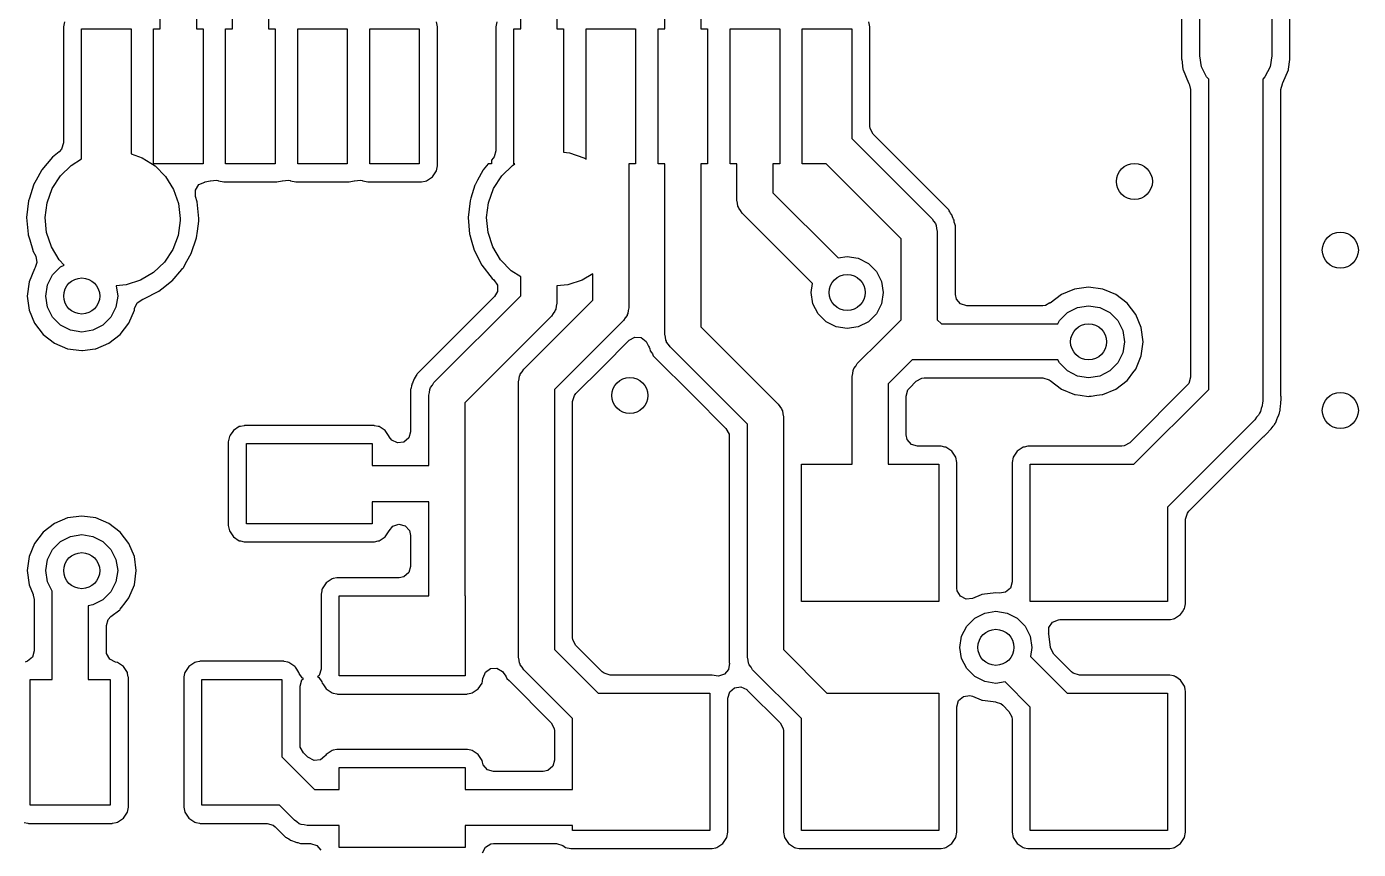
# Model space of a CAD drawing. Extents: x 0 to 2.91, y 0 to 4.33.
# Drawn here: x 0.536 to 1.118, y 1.959 to 2.319 of the extents above; entities that cross this region are included whole.
import ezdxf

# ---------------------------------------------------------------- set-up
doc = ezdxf.new("R2010")
doc.units = 0
doc.header["$MEASUREMENT"] = 0
doc.layers.add('BLACK', color=7, linetype='CONTINUOUS')

msp = doc.modelspace()

# ---------------------------------------------------------------- linework, layer by layer
at = {"layer": 'BLACK', "linetype": 'CONTINUOUS'}
for p, q in [((1.04854, 2.30591), (1.04854, 2.53619)), ((0.814815, 2.31768), (0.814815, 2.50361)), ((0.830563, 2.50033), (0.830563, 2.31768)), ((1.08004, 2.44335), (1.08004, 2.30591)), ((0.767571, 2.40452), (0.767571, 2.31768)), ((0.751823, 2.31768), (0.751823, 2.40126)), ((0.641587, 2.38719), (0.641587, 2.31768)), ((0.625839, 2.31768), (0.625839, 2.38393)), ((0.610091, 2.35869), (0.610091, 2.31768)), ((0.594343, 2.31768), (0.594343, 2.35543)), ((1.04065, 2.32474), (1.04065, 2.30436)), ((1.08793, 2.30436), (1.08793, 2.32474)), ((0.552458, 2.32076), (0.552, 2.31846)), ((0.552, 2.31846), (0.552, 2.2678)), ((0.559894, 2.26078), (0.559894, 2.31768)), ((0.559894, 2.31768), (0.581547, 2.31768)), ((0.581547, 2.31768), (0.581547, 2.26302)), ((0.59139, 2.25863), (0.59139, 2.31768)), ((0.59139, 2.31768), (0.594343, 2.31768)), ((0.610091, 2.31768), (0.613043, 2.31768)), ((0.613043, 2.31768), (0.613043, 2.25863)), ((0.622886, 2.25863), (0.622886, 2.31768)), ((0.622886, 2.31768), (0.625839, 2.31768)), ((0.641587, 2.31768), (0.644539, 2.31768)), ((0.644539, 2.31768), (0.644539, 2.25863)), ((0.654382, 2.25863), (0.654382, 2.31768)), ((0.654382, 2.31768), (0.676035, 2.31768)), ((0.676035, 2.31768), (0.676035, 2.25863)), ((0.685878, 2.25863), (0.685878, 2.31768)), ((0.685878, 2.31768), (0.707531, 2.31768)), ((0.707531, 2.31768), (0.707531, 2.25863)), ((0.715425, 2.31846), (0.714967, 2.32076)), ((0.715425, 2.25785), (0.715425, 2.31846)), ((0.741434, 2.32076), (0.740976, 2.31846)), ((0.740976, 2.31846), (0.740976, 2.26438)), ((0.74887, 2.25863), (0.74887, 2.31768)), ((0.74887, 2.31768), (0.751823, 2.31768)), ((0.767571, 2.31768), (0.770524, 2.31768)), ((0.770524, 2.31768), (0.770524, 2.26379)), ((0.780366, 2.26065), (0.780366, 2.31768)), ((0.780366, 2.31768), (0.80202, 2.31768)), ((0.80202, 2.31768), (0.80202, 2.25863)), ((0.811862, 2.25863), (0.811862, 2.31768)), ((0.811862, 2.31768), (0.814815, 2.31768)), ((0.830563, 2.31768), (0.833516, 2.31768)), ((0.833516, 2.31768), (0.833516, 2.25863)), ((0.843358, 2.25863), (0.843358, 2.31768)), ((0.843358, 2.31768), (0.865012, 2.31768)), ((0.865012, 2.31768), (0.865012, 2.25863)), ((0.874854, 2.25863), (0.874854, 2.31768)), ((0.874854, 2.31768), (0.896508, 2.31768)), ((0.896508, 2.31768), (0.896508, 2.26976)), ((0.904402, 2.31846), (0.903944, 2.32076)), ((0.904402, 2.27509), (0.904402, 2.31846)), ((1.04931, 2.30104), (1.04854, 2.30591)), ((1.08004, 2.30591), (1.07927, 2.30104)), ((1.04065, 2.30436), (1.04067, 2.30419)), ((1.04067, 2.30419), (1.04067, 2.30419)), ((1.04067, 2.30419), (1.04122, 2.30006)), ((1.04122, 2.30006), (1.04126, 2.29973)), ((1.04126, 2.29973), (1.04364, 2.29398)), ((1.05155, 2.29665), (1.04931, 2.30104)), ((1.07927, 2.30104), (1.07703, 2.29665)), ((1.08494, 2.29398), (1.08732, 2.29973)), ((1.08732, 2.29973), (1.08737, 2.30006)), ((1.08737, 2.30006), (1.08791, 2.30419)), ((1.08791, 2.30419), (1.08793, 2.30436)), ((1.08791, 2.30419), (1.08791, 2.30419)), ((1.04364, 2.29398), (1.04384, 2.29372)), ((1.04384, 2.29372), (1.04392, 2.29358)), ((1.04392, 2.29358), (1.04459, 2.2911)), ((1.05248, 2.29572), (1.05155, 2.29665)), ((1.05248, 2.16009), (1.05248, 2.29572)), ((1.07703, 2.29665), (1.0761, 2.29572)), ((1.0761, 2.29572), (1.0761, 2.1552)), ((1.084, 2.2911), (1.08466, 2.29358)), ((1.08466, 2.29358), (1.08474, 2.29372)), ((1.08474, 2.29372), (1.08494, 2.29398)), ((1.04459, 2.2911), (1.04459, 2.16541)), ((1.084, 2.15781), (1.084, 2.2911)), ((0.896508, 2.26976), (0.931574, 2.2347)), ((0.904515, 2.27403), (0.904402, 2.27509)), ((0.905855, 2.27158), (0.904515, 2.27403)), ((0.93538, 2.24205), (0.905855, 2.27158)), ((0.550148, 2.26393), (0.547234, 2.26159)), ((0.551213, 2.26512), (0.550148, 2.26393)), ((0.552, 2.2678), (0.551213, 2.26512)), ((0.740976, 2.26438), (0.740189, 2.2617)), ((0.770524, 2.26379), (0.773199, 2.26347)), ((0.547234, 2.26159), (0.542517, 2.25597)), ((0.550661, 2.25339), (0.555364, 2.25799)), ((0.555364, 2.25799), (0.559894, 2.26078)), ((0.581547, 2.26302), (0.586487, 2.26126)), ((0.586487, 2.26126), (0.592045, 2.25774)), ((0.613043, 2.25863), (0.59139, 2.25863)), ((0.644539, 2.25863), (0.622886, 2.25863)), ((0.676035, 2.25863), (0.654382, 2.25863)), ((0.707531, 2.25863), (0.685878, 2.25863)), ((0.73766, 2.25863), (0.735431, 2.25597)), ((0.739028, 2.25863), (0.73766, 2.25863)), ((0.739816, 2.26119), (0.739028, 2.26026)), ((0.739028, 2.26026), (0.739028, 2.25863)), ((0.740189, 2.2617), (0.739816, 2.26119)), ((0.743574, 2.25339), (0.748278, 2.25799)), ((0.748278, 2.25799), (0.749308, 2.25863)), ((0.749308, 2.25863), (0.74887, 2.25863)), ((0.773199, 2.26347), (0.779401, 2.26126)), ((0.779401, 2.26126), (0.780366, 2.26065)), ((0.80202, 2.25863), (0.799067, 2.25863)), ((0.799067, 2.25863), (0.799067, 2.1958)), ((0.814815, 2.25863), (0.811862, 2.25863)), ((0.814815, 2.18422), (0.814815, 2.25863)), ((0.833516, 2.25863), (0.830563, 2.25863)), ((0.830563, 2.25863), (0.830563, 2.18748)), ((0.846311, 2.25863), (0.843358, 2.25863)), ((0.846311, 2.24272), (0.846311, 2.25863)), ((0.865012, 2.25863), (0.862059, 2.25863)), ((0.862059, 2.25863), (0.862059, 2.24598)), ((0.885372, 2.25863), (0.874854, 2.25863)), ((0.918122, 2.22588), (0.885372, 2.25863)), ((0.5424, 2.25576), (0.540098, 2.25157)), ((0.542517, 2.25597), (0.5424, 2.25576)), ((0.5424, 2.25576), (0.5424, 2.25576)), ((0.547095, 2.24785), (0.550661, 2.25339)), ((0.592045, 2.25774), (0.596684, 2.25307)), ((0.596684, 2.25307), (0.600172, 2.24748)), ((0.710611, 2.25119), (0.713223, 2.25293)), ((0.713223, 2.25293), (0.714967, 2.25555)), ((0.714967, 2.25555), (0.715425, 2.25785)), ((0.735314, 2.25576), (0.733012, 2.25157)), ((0.735431, 2.25597), (0.735314, 2.25576)), ((0.735314, 2.25576), (0.735314, 2.25576)), ((0.740009, 2.24785), (0.743574, 2.25339)), ((0.538908, 2.24931), (0.537127, 2.24369)), ((0.538982, 2.24954), (0.538908, 2.24931)), ((0.538908, 2.24931), (0.538908, 2.24931)), ((0.540098, 2.25157), (0.538982, 2.24954)), ((0.544844, 2.24167), (0.547095, 2.24785)), ((0.600172, 2.24748), (0.602337, 2.24127)), ((0.609692, 2.2472), (0.611185, 2.24956)), ((0.609713, 2.2444), (0.609692, 2.2472)), ((0.611185, 2.24956), (0.613826, 2.25071)), ((0.613821, 2.25073), (0.61394, 2.25076)), ((0.613826, 2.25071), (0.613821, 2.25073)), ((0.61394, 2.25076), (0.616123, 2.25119)), ((0.616123, 2.25119), (0.616276, 2.25129)), ((0.616276, 2.25129), (0.618845, 2.25157)), ((0.618845, 2.25157), (0.619549, 2.25136)), ((0.619549, 2.25136), (0.619806, 2.25119)), ((0.619806, 2.25119), (0.622108, 2.25073)), ((0.622108, 2.25073), (0.645317, 2.25073)), ((0.645317, 2.25073), (0.647619, 2.25119)), ((0.647619, 2.25119), (0.647772, 2.25129)), ((0.647772, 2.25129), (0.650341, 2.25157)), ((0.650341, 2.25157), (0.651045, 2.25136)), ((0.651045, 2.25136), (0.651302, 2.25119)), ((0.651302, 2.25119), (0.653604, 2.25073)), ((0.653604, 2.25073), (0.676813, 2.25073)), ((0.676813, 2.25073), (0.679115, 2.25119)), ((0.679115, 2.25119), (0.679268, 2.25129)), ((0.679268, 2.25129), (0.681837, 2.25157)), ((0.681837, 2.25157), (0.682541, 2.25136)), ((0.682541, 2.25136), (0.682798, 2.25119)), ((0.682798, 2.25119), (0.6851, 2.25073)), ((0.6851, 2.25073), (0.708309, 2.25073)), ((0.708309, 2.25073), (0.708548, 2.25078)), ((0.708548, 2.25078), (0.710132, 2.25109)), ((0.710132, 2.25109), (0.710611, 2.25119)), ((0.710132, 2.25109), (0.710132, 2.25109)), ((0.731822, 2.24931), (0.73004, 2.24369)), ((0.731895, 2.24954), (0.731822, 2.24931)), ((0.731822, 2.24931), (0.731822, 2.24931)), ((0.733012, 2.25157), (0.731895, 2.24954)), ((0.737757, 2.24167), (0.740009, 2.24785)), ((0.536763, 2.24254), (0.535945, 2.23525)), ((0.537127, 2.24369), (0.536763, 2.24254)), ((0.544019, 2.23514), (0.544844, 2.24167)), ((0.602337, 2.24127), (0.603071, 2.23472)), ((0.610429, 2.24203), (0.609713, 2.2444)), ((0.611146, 2.23472), (0.610429, 2.24203)), ((0.729676, 2.24254), (0.728858, 2.23525)), ((0.73004, 2.24369), (0.729676, 2.24254)), ((0.736932, 2.23514), (0.737757, 2.24167)), ((0.846604, 2.24144), (0.846311, 2.24272)), ((0.846749, 2.24013), (0.846604, 2.24144)), ((0.862059, 2.24598), (0.890518, 2.21752)), ((0.938911, 2.23852), (0.93538, 2.24205)), ((0.535945, 2.23525), (0.536559, 2.22794)), ((0.544661, 2.22859), (0.544019, 2.23514)), ((0.603071, 2.23472), (0.603059, 2.2339)), ((0.611131, 2.23367), (0.611146, 2.23472)), ((0.728858, 2.23525), (0.729472, 2.22794)), ((0.737574, 2.22859), (0.736932, 2.23514)), ((0.846989, 2.23975), (0.846749, 2.24013)), ((0.84709, 2.23931), (0.846989, 2.23975)), ((0.84791, 2.23828), (0.84709, 2.23931)), ((0.848608, 2.23716), (0.84791, 2.23828)), ((0.879383, 2.20639), (0.848608, 2.23716)), ((0.931574, 2.2347), (0.932272, 2.23358)), ((0.939089, 2.23817), (0.938911, 2.23852)), ((0.939305, 2.23775), (0.939089, 2.23817)), ((0.939089, 2.23817), (0.939089, 2.23817)), ((0.939711, 2.23709), (0.939305, 2.23775)), ((0.939991, 2.2367), (0.939711, 2.23709)), ((0.94022, 2.23639), (0.939991, 2.2367)), ((0.939991, 2.2367), (0.939991, 2.2367)), ((0.940373, 2.23592), (0.94022, 2.23639)), ((0.940488, 2.23556), (0.940373, 2.23592)), ((0.940786, 2.23484), (0.940488, 2.23556)), ((0.941002, 2.23442), (0.940786, 2.23484)), ((0.603059, 2.2339), (0.602143, 2.22738)), ((0.610211, 2.22639), (0.610573, 2.22926)), ((0.610573, 2.22926), (0.611114, 2.23354)), ((0.611114, 2.23354), (0.611131, 2.23367)), ((0.611114, 2.23354), (0.611114, 2.23354)), ((0.932272, 2.23358), (0.933091, 2.23255)), ((0.933091, 2.23255), (0.933192, 2.23211)), ((0.933192, 2.23211), (0.933432, 2.23173)), ((0.933432, 2.23173), (0.933578, 2.23042)), ((0.933578, 2.23042), (0.93387, 2.22914)), ((0.93387, 2.22914), (0.93387, 2.19055)), ((0.941179, 2.23407), (0.941002, 2.23442)), ((0.941002, 2.23442), (0.941002, 2.23442)), ((0.94124, 2.23369), (0.941179, 2.23407)), ((0.941314, 2.23322), (0.94124, 2.23369)), ((0.94124, 2.23369), (0.94124, 2.23369)), ((0.941496, 2.23246), (0.941314, 2.23322)), ((0.941643, 2.23201), (0.941496, 2.23246)), ((0.941764, 2.23164), (0.941643, 2.23201)), ((0.941643, 2.23201), (0.941643, 2.23201)), ((0.941764, 2.20163), (0.941764, 2.23164)), ((0.536559, 2.22794), (0.536626, 2.2277)), ((0.536626, 2.2277), (0.537275, 2.22544)), ((0.537275, 2.22544), (0.538582, 2.22088)), ((0.546739, 2.22234), (0.544661, 2.22859)), ((0.602143, 2.22738), (0.599806, 2.22123)), ((0.607895, 2.21943), (0.610211, 2.22639)), ((0.729472, 2.22794), (0.729539, 2.2277)), ((0.729539, 2.2277), (0.730188, 2.22544)), ((0.730188, 2.22544), (0.731495, 2.22088)), ((0.739652, 2.22234), (0.737574, 2.22859)), ((0.918122, 2.19055), (0.918122, 2.22588)), ((0.538582, 2.22088), (0.538692, 2.22067)), ((0.538692, 2.22067), (0.539932, 2.21825)), ((0.539932, 2.21825), (0.540457, 2.21551)), ((0.550149, 2.21671), (0.546739, 2.22234)), ((0.599806, 2.22123), (0.596163, 2.21574)), ((0.605979, 2.21606), (0.607895, 2.21943)), ((0.731495, 2.22088), (0.734849, 2.21435)), ((0.743062, 2.21671), (0.739652, 2.22234)), ((0.890518, 2.21752), (0.8945, 2.21815)), ((0.8945, 2.21815), (0.899366, 2.21738)), ((0.899366, 2.21738), (0.903756, 2.21515)), ((0.539349, 2.21283), (0.536967, 2.20708)), ((0.539547, 2.21309), (0.539349, 2.21283)), ((0.539709, 2.21337), (0.539547, 2.21309)), ((0.540457, 2.21551), (0.539631, 2.21341)), ((0.539631, 2.21341), (0.539709, 2.21337)), ((0.54726, 2.21016), (0.550744, 2.21365)), ((0.552327, 2.21445), (0.550149, 2.21671)), ((0.550744, 2.21365), (0.552327, 2.21445)), ((0.596163, 2.21574), (0.591396, 2.2112)), ((0.599475, 2.20749), (0.603784, 2.21249)), ((0.603784, 2.21249), (0.604111, 2.21287)), ((0.604111, 2.21287), (0.60427, 2.21305)), ((0.604111, 2.21287), (0.604111, 2.21287)), ((0.60427, 2.21305), (0.604477, 2.21341)), ((0.604477, 2.21341), (0.605979, 2.21606)), ((0.734849, 2.21435), (0.739408, 2.2086)), ((0.747635, 2.21197), (0.743062, 2.21671)), ((0.751823, 2.20923), (0.747635, 2.21197)), ((0.903756, 2.21515), (0.90724, 2.21166)), ((0.90724, 2.21166), (0.909477, 2.20727)), ((0.536967, 2.20708), (0.536154, 2.20091)), ((0.544252, 2.20091), (0.545023, 2.20577)), ((0.545023, 2.20577), (0.54726, 2.21016)), ((0.579481, 2.2058), (0.575037, 2.2054)), ((0.585741, 2.20783), (0.579481, 2.2058)), ((0.591396, 2.2112), (0.585741, 2.20783)), ((0.594979, 2.20398), (0.599283, 2.20734)), ((0.599283, 2.20734), (0.599475, 2.20749)), ((0.599283, 2.20734), (0.599283, 2.20734)), ((0.739408, 2.2086), (0.740106, 2.20801)), ((0.740106, 2.20801), (0.741638, 2.20567)), ((0.741638, 2.20567), (0.741663, 2.20288)), ((0.751823, 2.20099), (0.751823, 2.20923)), ((0.772394, 2.2058), (0.767571, 2.20536)), ((0.778655, 2.20783), (0.772394, 2.2058)), ((0.783319, 2.21061), (0.778655, 2.20783)), ((0.783319, 2.19907), (0.783319, 2.21061)), ((0.878752, 2.20241), (0.879383, 2.20639)), ((0.909477, 2.20727), (0.910248, 2.20241)), ((0.536154, 2.20091), (0.536967, 2.19473)), ((0.545023, 2.19604), (0.544252, 2.20091)), ((0.575748, 2.20091), (0.574977, 2.19604)), ((0.575037, 2.2054), (0.575748, 2.20091)), ((0.587141, 2.19967), (0.593692, 2.20298)), ((0.593692, 2.20298), (0.594979, 2.20398)), ((0.740398, 2.20072), (0.707473, 2.1678)), ((0.713932, 2.16309), (0.751823, 2.20099)), ((0.741663, 2.20288), (0.740398, 2.20072)), ((0.767571, 2.20536), (0.767571, 2.19771)), ((0.879523, 2.19754), (0.878752, 2.20241)), ((0.910248, 2.20241), (0.909477, 2.19754)), ((0.942212, 2.19957), (0.941764, 2.20163)), ((0.988077, 2.20156), (0.983139, 2.19777)), ((0.993108, 2.20364), (0.988077, 2.20156)), ((0.993528, 2.20381), (0.993108, 2.20364)), ((0.993828, 2.20394), (0.993528, 2.20381)), ((1, 2.20475), (0.993828, 2.20394)), ((1.00617, 2.20394), (1, 2.20475)), ((1.00647, 2.20381), (1.00617, 2.20394)), ((1.00689, 2.20364), (1.00647, 2.20381)), ((1.01192, 2.20156), (1.00689, 2.20364)), ((1.01686, 2.19777), (1.01192, 2.20156)), ((0.536967, 2.19473), (0.539349, 2.18898)), ((0.54726, 2.19165), (0.545023, 2.19604)), ((0.574977, 2.19604), (0.57274, 2.19165)), ((0.580651, 2.18898), (0.583033, 2.19473)), ((0.583033, 2.19473), (0.583123, 2.19542)), ((0.583123, 2.19542), (0.584254, 2.19797)), ((0.584254, 2.19797), (0.586707, 2.19955)), ((0.586707, 2.19955), (0.586908, 2.1996)), ((0.586908, 2.1996), (0.587141, 2.19967)), ((0.586908, 2.1996), (0.586908, 2.1996)), ((0.753184, 2.16894), (0.783319, 2.19907)), ((0.766786, 2.1943), (0.765964, 2.19327)), ((0.766887, 2.19474), (0.766786, 2.1943)), ((0.767128, 2.19512), (0.766887, 2.19474)), ((0.767276, 2.19643), (0.767128, 2.19512)), ((0.767571, 2.19771), (0.767276, 2.19643)), ((0.798772, 2.19452), (0.798624, 2.19321)), ((0.799067, 2.1958), (0.798772, 2.19452)), ((0.88176, 2.19315), (0.879523, 2.19754)), ((0.909477, 2.19754), (0.90724, 2.19315)), ((0.944043, 2.19746), (0.942212, 2.19957)), ((0.946724, 2.19667), (0.944043, 2.19746)), ((0.98005, 2.19667), (0.946724, 2.19667)), ((0.981104, 2.19679), (0.98005, 2.19667)), ((0.983068, 2.19786), (0.981104, 2.19679)), ((0.983139, 2.19777), (0.983068, 2.19786)), ((0.990744, 2.19365), (0.995134, 2.19588)), ((0.995134, 2.19588), (1, 2.19665)), ((1, 2.19665), (1.00487, 2.19588)), ((1.00487, 2.19588), (1.00926, 2.19365)), ((1.02065, 2.19283), (1.01686, 2.19777)), ((0.539349, 2.18898), (0.543139, 2.18404)), ((0.550744, 2.18817), (0.54726, 2.19165)), ((0.555134, 2.18593), (0.550744, 2.18817)), ((0.569256, 2.18817), (0.564866, 2.18593)), ((0.57274, 2.19165), (0.569256, 2.18817)), ((0.576861, 2.18404), (0.580651, 2.18898)), ((0.765265, 2.19216), (0.727374, 2.15427)), ((0.765964, 2.19327), (0.765265, 2.19216)), ((0.796761, 2.19024), (0.766626, 2.16011)), ((0.797461, 2.19136), (0.796761, 2.19024)), ((0.798282, 2.19239), (0.797461, 2.19136)), ((0.798384, 2.19283), (0.798282, 2.19239)), ((0.798624, 2.19321), (0.798384, 2.19283)), ((0.885244, 2.18967), (0.88176, 2.19315)), ((0.889634, 2.18743), (0.885244, 2.18967)), ((0.903756, 2.18967), (0.899366, 2.18743)), ((0.90724, 2.19315), (0.903756, 2.18967)), ((0.909249, 2.18168), (0.918122, 2.19055)), ((0.93387, 2.19055), (0.935639, 2.18878)), ((0.935639, 2.18878), (0.986555, 2.18878)), ((0.986555, 2.18878), (0.98726, 2.19016)), ((0.98726, 2.19016), (0.990744, 2.19365)), ((1.00926, 2.19365), (1.01274, 2.19016)), ((1.01274, 2.19016), (1.01498, 2.18577)), ((1.02303, 2.18708), (1.02065, 2.19283)), ((0.543139, 2.18404), (0.548077, 2.18025)), ((0.56, 2.18516), (0.555134, 2.18593)), ((0.564866, 2.18593), (0.56, 2.18516)), ((0.571923, 2.18025), (0.576861, 2.18404)), ((0.799245, 2.18157), (0.801698, 2.18291)), ((0.801698, 2.18291), (0.804486, 2.18271)), ((0.804486, 2.18271), (0.806724, 2.18103)), ((0.815107, 2.18293), (0.814815, 2.18422)), ((0.815253, 2.18163), (0.815107, 2.18293)), ((0.830563, 2.18748), (0.864329, 2.15371)), ((0.8945, 2.18666), (0.889634, 2.18743)), ((0.899366, 2.18743), (0.8945, 2.18666)), ((1.01498, 2.18577), (1.01575, 2.18091)), ((1.02385, 2.18091), (1.02303, 2.18708)), ((0.548077, 2.18025), (0.553828, 2.17787)), ((0.553828, 2.17787), (0.56, 2.17706)), ((0.56, 2.17706), (0.560322, 2.1771)), ((0.560322, 2.1771), (0.565849, 2.17783)), ((0.565849, 2.17783), (0.566172, 2.17787)), ((0.566172, 2.17787), (0.571923, 2.18025)), ((0.787548, 2.16987), (0.799245, 2.18157)), ((0.806724, 2.18103), (0.807452, 2.17963)), ((0.807452, 2.17963), (0.807506, 2.17928)), ((0.807506, 2.17928), (0.807683, 2.17894)), ((0.807683, 2.17894), (0.807683, 2.17894)), ((0.807683, 2.17894), (0.807899, 2.17851)), ((0.807899, 2.17851), (0.808197, 2.17779)), ((0.808197, 2.17779), (0.808465, 2.17697)), ((0.808465, 2.17697), (0.808974, 2.17627)), ((0.815493, 2.18124), (0.815253, 2.18163)), ((0.815594, 2.1808), (0.815493, 2.18124)), ((0.816413, 2.17977), (0.815594, 2.1808)), ((0.817111, 2.17866), (0.816413, 2.17977)), ((0.850878, 2.14489), (0.817111, 2.17866)), ((0.898932, 2.17136), (0.909249, 2.18168)), ((1.01575, 2.18091), (1.01498, 2.17604)), ((1.02303, 2.17473), (1.02385, 2.18091)), ((0.808974, 2.17627), (0.809381, 2.1756)), ((0.809381, 2.1756), (0.809774, 2.17483)), ((0.809774, 2.17483), (0.810662, 2.17395)), ((0.810662, 2.17395), (0.810662, 2.17394)), ((0.810662, 2.17394), (0.826799, 2.15781)), ((0.898232, 2.17025), (0.898932, 2.17136)), ((0.922876, 2.17303), (0.912374, 2.16253)), ((0.986555, 2.17303), (0.922876, 2.17303)), ((0.98726, 2.17165), (0.986555, 2.17303)), ((0.990744, 2.16817), (0.98726, 2.17165)), ((1.01274, 2.17165), (1.00926, 2.16817)), ((1.01498, 2.17604), (1.01274, 2.17165)), ((1.02065, 2.16898), (1.02303, 2.17473)), ((0.705785, 2.16548), (0.705276, 2.16477)), ((0.706192, 2.16614), (0.705785, 2.16548)), ((0.706407, 2.16656), (0.706192, 2.16614)), ((0.706585, 2.16691), (0.706407, 2.16656)), ((0.707473, 2.1678), (0.706585, 2.16691)), ((0.707473, 2.1678), (0.707473, 2.1678)), ((0.751173, 2.16467), (0.75132, 2.16597)), ((0.75132, 2.16597), (0.751561, 2.16636)), ((0.751561, 2.16636), (0.751663, 2.1668)), ((0.751663, 2.1668), (0.752484, 2.16783)), ((0.752484, 2.16783), (0.753184, 2.16894)), ((0.775973, 2.15829), (0.787548, 2.16987)), ((0.896626, 2.1658), (0.896921, 2.16709)), ((0.896626, 2.12741), (0.896626, 2.1658)), ((0.896921, 2.16709), (0.897069, 2.16839)), ((0.897069, 2.16839), (0.897309, 2.16878)), ((0.897309, 2.16878), (0.897411, 2.16922)), ((0.897411, 2.16922), (0.898232, 2.17025)), ((0.924693, 2.16368), (0.927146, 2.16502)), ((0.927146, 2.16502), (0.9282, 2.16514)), ((0.9282, 2.16514), (0.98005, 2.16514)), ((0.98005, 2.16514), (0.982732, 2.16435)), ((0.995134, 2.16593), (0.990744, 2.16817)), ((1, 2.16516), (0.995134, 2.16593)), ((1.00487, 2.16593), (1, 2.16516)), ((1.00926, 2.16817), (1.00487, 2.16593)), ((1.01742, 2.16477), (1.01935, 2.16729)), ((1.01935, 2.16729), (1.02065, 2.16898)), ((1.04459, 2.16541), (1.0438, 2.16273)), ((0.703853, 2.1604), (0.703732, 2.16002)), ((0.703732, 2.16002), (0.703732, 2.14162)), ((0.704, 2.16085), (0.703853, 2.1604)), ((0.703853, 2.1604), (0.703853, 2.1604)), ((0.704182, 2.1616), (0.704, 2.16085)), ((0.704256, 2.16207), (0.704182, 2.1616)), ((0.704317, 2.16246), (0.704256, 2.16207)), ((0.704256, 2.16207), (0.704256, 2.16207)), ((0.704494, 2.16281), (0.704317, 2.16246)), ((0.70471, 2.16323), (0.704494, 2.16281)), ((0.704494, 2.16281), (0.704494, 2.16281)), ((0.705008, 2.16395), (0.70471, 2.16323)), ((0.705038, 2.16404), (0.705008, 2.16395)), ((0.705276, 2.16477), (0.705038, 2.16404)), ((0.711921, 2.15882), (0.712069, 2.16013)), ((0.712069, 2.16013), (0.712309, 2.16051)), ((0.712309, 2.16051), (0.712411, 2.16095)), ((0.712411, 2.16095), (0.713232, 2.16198)), ((0.713232, 2.16198), (0.713932, 2.16309)), ((0.750878, 2.16339), (0.751173, 2.16467)), ((0.750878, 2.04315), (0.750878, 2.16339)), ((0.766626, 2.16011), (0.766626, 2.04642)), ((0.912374, 2.16253), (0.912374, 2.12741)), ((0.920268, 2.15721), (0.921055, 2.15989)), ((0.921055, 2.15989), (0.921721, 2.16071)), ((0.921721, 2.16071), (0.924693, 2.16368)), ((0.982732, 2.16435), (0.983128, 2.16403)), ((0.983128, 2.16403), (0.983139, 2.16404)), ((0.983139, 2.16404), (0.988077, 2.16025)), ((0.988077, 2.16025), (0.993828, 2.15787)), ((1.00617, 2.15787), (1.01192, 2.16025)), ((1.01192, 2.16025), (1.01686, 2.16404)), ((1.01686, 2.16404), (1.01742, 2.16477)), ((1.04313, 2.16191), (1.01798, 2.13675)), ((1.0198, 2.12741), (1.05248, 2.16009)), ((1.0438, 2.16273), (1.04313, 2.16191)), ((0.711626, 2.15754), (0.711921, 2.15882)), ((0.711626, 2.12679), (0.711626, 2.15754)), ((0.727374, 2.15427), (0.727374, 2.06991)), ((0.77452, 2.15479), (0.775307, 2.15747)), ((0.77452, 2.12741), (0.77452, 2.15479)), ((0.775307, 2.15747), (0.775973, 2.15829)), ((0.826799, 2.15781), (0.841531, 2.14308)), ((0.864329, 2.15371), (0.865027, 2.1526)), ((0.920268, 2.14026), (0.920268, 2.15721)), ((0.993828, 2.15787), (0.994151, 2.15783)), ((0.994151, 2.15783), (0.996374, 2.15754)), ((0.996374, 2.15754), (1, 2.15706)), ((1, 2.15706), (1.00032, 2.1571)), ((1.00032, 2.1571), (1.00111, 2.15721)), ((1.00111, 2.15721), (1.00363, 2.15754)), ((1.00363, 2.15754), (1.00585, 2.15783)), ((1.00585, 2.15783), (1.00617, 2.15787)), ((1.07602, 2.15432), (1.07588, 2.1529)), ((1.07609, 2.15462), (1.07602, 2.15432)), ((1.0761, 2.1552), (1.07606, 2.1548)), ((1.07606, 2.1548), (1.07609, 2.15462)), ((1.08392, 2.15314), (1.084, 2.15366)), ((1.08406, 2.15725), (1.084, 2.15781)), ((1.084, 2.15426), (1.08401, 2.15463)), ((1.084, 2.15366), (1.084, 2.15426)), ((1.08401, 2.15463), (1.08407, 2.1554)), ((1.08408, 2.1569), (1.08405, 2.15725)), ((1.08405, 2.15725), (1.08406, 2.15725)), ((1.08407, 2.1554), (1.08415, 2.15655)), ((1.08415, 2.15655), (1.08408, 2.1569)), ((0.865027, 2.1526), (0.865847, 2.15157)), ((0.865847, 2.15157), (0.865948, 2.15113)), ((0.865948, 2.15113), (0.866188, 2.15074)), ((0.866188, 2.15074), (0.866333, 2.14944)), ((0.866333, 2.14944), (0.866626, 2.14815)), ((0.866626, 2.14815), (0.866626, 2.04642)), ((1.07338, 2.14793), (1.07264, 2.14685)), ((1.07427, 2.14889), (1.07338, 2.14793)), ((1.0746, 2.14969), (1.07427, 2.14889)), ((1.07509, 2.15041), (1.0746, 2.14969)), ((1.07539, 2.15169), (1.07509, 2.15041)), ((1.07588, 2.1529), (1.07539, 2.15169)), ((1.0824, 2.14735), (1.08255, 2.14772)), ((1.08255, 2.14772), (1.08312, 2.14894)), ((1.08312, 2.14894), (1.08333, 2.14938)), ((1.08333, 2.14938), (1.08338, 2.14973)), ((1.08338, 2.14973), (1.08343, 2.14987)), ((1.08343, 2.14987), (1.08358, 2.15045)), ((1.08358, 2.15045), (1.08361, 2.15059)), ((1.08361, 2.15059), (1.08373, 2.15092)), ((1.08373, 2.15092), (1.08376, 2.15127)), ((1.08376, 2.15127), (1.08387, 2.15275)), ((1.08376, 2.15127), (1.08376, 2.15127)), ((1.08387, 2.15275), (1.08392, 2.15314)), ((0.625986, 2.1417), (0.624874, 2.14004)), ((0.626258, 2.14211), (0.625986, 2.1417)), ((0.628869, 2.14385), (0.626258, 2.14211)), ((0.629348, 2.14395), (0.628869, 2.14385)), ((0.630932, 2.14426), (0.629348, 2.14395)), ((0.629348, 2.14395), (0.629348, 2.14395)), ((0.631171, 2.14431), (0.630932, 2.14426)), ((0.687726, 2.14431), (0.631171, 2.14431)), ((0.687965, 2.14426), (0.687726, 2.14431)), ((0.68955, 2.14395), (0.687965, 2.14426)), ((0.690029, 2.14385), (0.68955, 2.14395)), ((0.68955, 2.14395), (0.68955, 2.14395)), ((0.69264, 2.14211), (0.690029, 2.14385)), ((0.694385, 2.1395), (0.69264, 2.14211)), ((0.703732, 2.14162), (0.702945, 2.13894)), ((0.841531, 2.14308), (0.842871, 2.14062)), ((0.850878, 2.04315), (0.850878, 2.14489)), ((1.07264, 2.14685), (1.0345, 2.1087)), ((1.07719, 2.14004), (1.07857, 2.1416)), ((1.07857, 2.1416), (1.07878, 2.14182)), ((1.07878, 2.14182), (1.07923, 2.14226)), ((1.07923, 2.14226), (1.07933, 2.14241)), ((1.07933, 2.14241), (1.07947, 2.14259)), ((1.07947, 2.14259), (1.07972, 2.14289)), ((1.07972, 2.14289), (1.0807, 2.144)), ((1.0807, 2.144), (1.08093, 2.14427)), ((1.08093, 2.14427), (1.08108, 2.14459)), ((1.08108, 2.14459), (1.08116, 2.14471)), ((1.08116, 2.14471), (1.08147, 2.14522)), ((1.08147, 2.14522), (1.08154, 2.14535)), ((1.08154, 2.14535), (1.08175, 2.14564)), ((1.08175, 2.14564), (1.0824, 2.14735)), ((0.624513, 2.1395), (0.624055, 2.13719)), ((0.624055, 2.13719), (0.624055, 2.10064)), ((0.624874, 2.14004), (0.624513, 2.1395)), ((0.631949, 2.10142), (0.631949, 2.13642)), ((0.631949, 2.13642), (0.686949, 2.13642)), ((0.686949, 2.13642), (0.686949, 2.12679)), ((0.694398, 2.13943), (0.694385, 2.1395)), ((0.695523, 2.13787), (0.694398, 2.13943)), ((0.698066, 2.13671), (0.695523, 2.13787)), ((0.700832, 2.13711), (0.698066, 2.13671)), ((0.702945, 2.13894), (0.700832, 2.13711)), ((0.842871, 2.14062), (0.842984, 2.13957)), ((0.842984, 2.13957), (0.842984, 2.04066)), ((0.920716, 2.1382), (0.920268, 2.14026)), ((0.922546, 2.13609), (0.920716, 2.1382)), ((0.925228, 2.1353), (0.922546, 2.13609)), ((1.01798, 2.13675), (1.01553, 2.13541)), ((1.04385, 2.10689), (1.07627, 2.13931)), ((1.07627, 2.13931), (1.07664, 2.1396)), ((1.07663, 2.13962), (1.07689, 2.13985)), ((1.07664, 2.1396), (1.07663, 2.13962)), ((1.07689, 2.13985), (1.07719, 2.14004)), ((0.935277, 2.1353), (0.925228, 2.1353)), ((0.935516, 2.13525), (0.935277, 2.1353)), ((0.937101, 2.13494), (0.935516, 2.13525)), ((0.93758, 2.13484), (0.937101, 2.13494)), ((0.937101, 2.13494), (0.937101, 2.13494)), ((0.940191, 2.1331), (0.93758, 2.13484)), ((0.941936, 2.13049), (0.940191, 2.1331)), ((0.942394, 2.12818), (0.941936, 2.13049)), ((0.967064, 2.13049), (0.966606, 2.12818)), ((0.968809, 2.1331), (0.967064, 2.13049)), ((0.97142, 2.13484), (0.968809, 2.1331)), ((0.971899, 2.13494), (0.97142, 2.13484)), ((0.973484, 2.13525), (0.971899, 2.13494)), ((0.971899, 2.13494), (0.971899, 2.13494)), ((0.973723, 2.1353), (0.973484, 2.13525)), ((1.01447, 2.1353), (0.973723, 2.1353)), ((1.01553, 2.13541), (1.01447, 2.1353)), ((0.686949, 2.12679), (0.711626, 2.12679)), ((0.7745, 2.06741), (0.7745, 2.12741)), ((0.7745, 2.12741), (0.77452, 2.12741)), ((0.8745, 2.06741), (0.8745, 2.12741)), ((0.8745, 2.12741), (0.896626, 2.12741)), ((0.912374, 2.12741), (0.9345, 2.12741)), ((0.9345, 2.12741), (0.9345, 2.06741)), ((0.942394, 2.07333), (0.942394, 2.12818)), ((0.966606, 2.12818), (0.966606, 2.07597)), ((0.9745, 2.06741), (0.9745, 2.12741)), ((0.9745, 2.12741), (1.0198, 2.12741)), ((0.711626, 2.11104), (0.686949, 2.11104)), ((0.686949, 2.11104), (0.686949, 2.10142)), ((0.711626, 2.06991), (0.711626, 2.11104)), ((1.0345, 2.1087), (1.0345, 2.06741)), ((1.04318, 2.10606), (1.04385, 2.10689)), ((0.548077, 2.10156), (0.543139, 2.09777)), ((0.553828, 2.10394), (0.548077, 2.10156)), ((0.56, 2.10475), (0.553828, 2.10394)), ((0.566172, 2.10394), (0.56, 2.10475)), ((0.571923, 2.10156), (0.566172, 2.10394)), ((0.576861, 2.09777), (0.571923, 2.10156)), ((0.686949, 2.10142), (0.631949, 2.10142)), ((0.695942, 2.10029), (0.698595, 2.10117)), ((0.698595, 2.10117), (0.701303, 2.10048)), ((1.04239, 2.10338), (1.04318, 2.10606)), ((1.04239, 2.06663), (1.04239, 2.10338)), ((0.543139, 2.09777), (0.539349, 2.09283)), ((0.550744, 2.09365), (0.555134, 2.09588)), ((0.555134, 2.09588), (0.56, 2.09665)), ((0.56, 2.09665), (0.564866, 2.09588)), ((0.564866, 2.09588), (0.569256, 2.09365)), ((0.580651, 2.09283), (0.576861, 2.09777)), ((0.624055, 2.10064), (0.624513, 2.09834)), ((0.624513, 2.09834), (0.626258, 2.09573)), ((0.626258, 2.09573), (0.628869, 2.09398)), ((0.690029, 2.09398), (0.69264, 2.09573)), ((0.69264, 2.09573), (0.694385, 2.09834)), ((0.694385, 2.09834), (0.69439, 2.09836)), ((0.69439, 2.09836), (0.695942, 2.10029)), ((0.701303, 2.10048), (0.703208, 2.09844)), ((0.703208, 2.09844), (0.703732, 2.09622)), ((0.703732, 2.09622), (0.703732, 2.08276)), ((0.539349, 2.09283), (0.536967, 2.08708)), ((0.545023, 2.08577), (0.54726, 2.09016)), ((0.54726, 2.09016), (0.550744, 2.09365)), ((0.569256, 2.09365), (0.57274, 2.09016)), ((0.57274, 2.09016), (0.574977, 2.08577)), ((0.583033, 2.08708), (0.580651, 2.09283)), ((0.628869, 2.09398), (0.629348, 2.09389)), ((0.629348, 2.09389), (0.629348, 2.09389)), ((0.629348, 2.09389), (0.630932, 2.09357)), ((0.630932, 2.09357), (0.631171, 2.09352)), ((0.631171, 2.09352), (0.687726, 2.09352)), ((0.687726, 2.09352), (0.687965, 2.09357)), ((0.687965, 2.09357), (0.68955, 2.09389)), ((0.68955, 2.09389), (0.690029, 2.09398)), ((0.68955, 2.09389), (0.68955, 2.09389)), ((0.536967, 2.08708), (0.536154, 2.08091)), ((0.544252, 2.08091), (0.545023, 2.08577)), ((0.574977, 2.08577), (0.575748, 2.08091)), ((0.583846, 2.08091), (0.583033, 2.08708)), ((0.536154, 2.08091), (0.536967, 2.07473)), ((0.545023, 2.07604), (0.544252, 2.08091)), ((0.575748, 2.08091), (0.574977, 2.07604)), ((0.583033, 2.07473), (0.583846, 2.08091)), ((0.671484, 2.07775), (0.669899, 2.07744)), ((0.671723, 2.0778), (0.671484, 2.07775)), ((0.698772, 2.0778), (0.671723, 2.0778)), ((0.700832, 2.07825), (0.698772, 2.0778)), ((0.702945, 2.08008), (0.700832, 2.07825)), ((0.703732, 2.08276), (0.702945, 2.08008)), ((0.536967, 2.07473), (0.538746, 2.07044)), ((0.547126, 2.07191), (0.545023, 2.07604)), ((0.547126, 2.03341), (0.547126, 2.07191)), ((0.574977, 2.07604), (0.57274, 2.07165)), ((0.580651, 2.06898), (0.583033, 2.07473)), ((0.66489, 2.07211), (0.664606, 2.07068)), ((0.664969, 2.07251), (0.66489, 2.07211)), ((0.665064, 2.07299), (0.664969, 2.07251)), ((0.664969, 2.07251), (0.664969, 2.07251)), ((0.666809, 2.0756), (0.665064, 2.07299)), ((0.66942, 2.07734), (0.666809, 2.0756)), ((0.669899, 2.07744), (0.66942, 2.07734)), ((0.669899, 2.07744), (0.669899, 2.07744)), ((0.942548, 2.07211), (0.942394, 2.07333)), ((0.943974, 2.0697), (0.942548, 2.07211)), ((0.965819, 2.07329), (0.963706, 2.07146)), ((0.966606, 2.07597), (0.965819, 2.07329)), ((0.538746, 2.07044), (0.538855, 2.07018)), ((0.538855, 2.07018), (0.539232, 2.06828)), ((0.539232, 2.06828), (0.539232, 2.04587)), ((0.564866, 2.06593), (0.562874, 2.06561)), ((0.569256, 2.06817), (0.564866, 2.06593)), ((0.57274, 2.07165), (0.569256, 2.06817)), ((0.577445, 2.0648), (0.579031, 2.06687)), ((0.579031, 2.06687), (0.580651, 2.06898)), ((0.664606, 2.07068), (0.664606, 2.03783)), ((0.6725, 2.03491), (0.6725, 2.06991)), ((0.6725, 2.06991), (0.711626, 2.06991)), ((0.727374, 2.06991), (0.7275, 2.06991)), ((0.7275, 2.06991), (0.7275, 2.03491)), ((0.77452, 2.06741), (0.7745, 2.06741)), ((0.77452, 2.05174), (0.77452, 2.06741)), ((0.9345, 2.06741), (0.8745, 2.06741)), ((0.946474, 2.06845), (0.943974, 2.0697)), ((0.949253, 2.06875), (0.946474, 2.06845)), ((0.953028, 2.07031), (0.949253, 2.06875)), ((0.953328, 2.07044), (0.953028, 2.07031)), ((0.953028, 2.07031), (0.953028, 2.07031)), ((0.9595, 2.07125), (0.953328, 2.07044)), ((0.960998, 2.07105), (0.9595, 2.07125)), ((0.963706, 2.07146), (0.960998, 2.07105)), ((1.0345, 2.06741), (0.9745, 2.06741)), ((1.04207, 2.06498), (1.04235, 2.06639)), ((1.04235, 2.06639), (1.04239, 2.06663)), ((0.562874, 2.06561), (0.562874, 2.03341)), ((0.571555, 2.0596), (0.572709, 2.06086)), ((0.572709, 2.06086), (0.576604, 2.06385)), ((0.576604, 2.06385), (0.576861, 2.06404)), ((0.576861, 2.06404), (0.577445, 2.0648)), ((0.94676, 2.05666), (0.950244, 2.06015)), ((0.950244, 2.06015), (0.954634, 2.06238)), ((0.954634, 2.06238), (0.9595, 2.06315)), ((0.9595, 2.06315), (0.964366, 2.06238)), ((0.964366, 2.06238), (0.968756, 2.06015)), ((0.968756, 2.06015), (0.97224, 2.05666)), ((1.03758, 2.05997), (1.04019, 2.06171)), ((1.04019, 2.06171), (1.04103, 2.06297)), ((1.04103, 2.06297), (1.04166, 2.06392)), ((1.04166, 2.06392), (1.04194, 2.06433)), ((1.04194, 2.06433), (1.04207, 2.06498)), ((0.570768, 2.05692), (0.571555, 2.0596)), ((0.570768, 2.04587), (0.570768, 2.05692)), ((0.944523, 2.05227), (0.94676, 2.05666)), ((0.97224, 2.05666), (0.974477, 2.05227)), ((0.98258, 2.05358), (0.982639, 2.05606)), ((0.982639, 2.05606), (0.984205, 2.05838)), ((0.984205, 2.05838), (0.986775, 2.05948)), ((0.986775, 2.05948), (0.987364, 2.05951)), ((0.987364, 2.05951), (1.03528, 2.05951)), ((1.03528, 2.05951), (1.03574, 2.0596)), ((1.03574, 2.0596), (1.0371, 2.05987)), ((1.0371, 2.05987), (1.03758, 2.05997)), ((1.0371, 2.05987), (1.0371, 2.05987)), ((0.774633, 2.05069), (0.77452, 2.05174)), ((0.775973, 2.04823), (0.774633, 2.05069)), ((0.943752, 2.04741), (0.944523, 2.05227)), ((0.974477, 2.05227), (0.975248, 2.04741)), ((0.982576, 2.05325), (0.982533, 2.05358)), ((0.982533, 2.05358), (0.98258, 2.05358)), ((0.983346, 2.04741), (0.982576, 2.05325)), ((0.538445, 2.04319), (0.536332, 2.04136)), ((0.539232, 2.04587), (0.538445, 2.04319)), ((0.570901, 2.04473), (0.570768, 2.04587)), ((0.572284, 2.0423), (0.570901, 2.04473)), ((0.75117, 2.04187), (0.750878, 2.04315)), ((0.766626, 2.04642), (0.785636, 2.02741)), ((0.787452, 2.03675), (0.775973, 2.04823)), ((0.85117, 2.04187), (0.850878, 2.04315)), ((0.866626, 2.04642), (0.885636, 2.02741)), ((0.944523, 2.04254), (0.943752, 2.04741)), ((0.975248, 2.04741), (0.974617, 2.04342)), ((0.974617, 2.04342), (0.990636, 2.02741)), ((0.983362, 2.04741), (0.983346, 2.04741)), ((0.983417, 2.0469), (0.983362, 2.04741)), ((0.984756, 2.04445), (0.983417, 2.0469)), ((0.992452, 2.03675), (0.984756, 2.04445)), ((0.536332, 2.04136), (0.53524, 2.041)), ((0.57476, 2.041), (0.572284, 2.0423)), ((0.57558, 2.04084), (0.57476, 2.041)), ((0.578191, 2.0391), (0.57558, 2.04084)), ((0.579936, 2.03649), (0.578191, 2.0391)), ((0.606809, 2.0391), (0.605064, 2.03649)), ((0.60942, 2.04084), (0.606809, 2.0391)), ((0.609899, 2.04094), (0.60942, 2.04084)), ((0.611484, 2.04125), (0.609899, 2.04094)), ((0.609899, 2.04094), (0.609899, 2.04094)), ((0.611723, 2.0413), (0.611484, 2.04125)), ((0.648277, 2.0413), (0.611723, 2.0413)), ((0.648516, 2.04125), (0.648277, 2.0413)), ((0.650101, 2.04094), (0.648516, 2.04125)), ((0.65058, 2.04084), (0.650101, 2.04094)), ((0.650101, 2.04094), (0.650101, 2.04094)), ((0.653191, 2.0391), (0.65058, 2.04084)), ((0.653462, 2.03869), (0.653191, 2.0391)), ((0.654038, 2.03783), (0.653462, 2.03869)), ((0.654936, 2.03649), (0.654038, 2.03783)), ((0.664606, 2.03783), (0.663819, 2.03515)), ((0.736396, 2.03652), (0.738678, 2.03813)), ((0.738678, 2.03813), (0.74147, 2.03826)), ((0.74147, 2.03826), (0.743886, 2.03685)), ((0.743886, 2.03685), (0.744505, 2.03597)), ((0.751316, 2.04056), (0.75117, 2.04187)), ((0.751556, 2.04018), (0.751316, 2.04056)), ((0.751657, 2.03974), (0.751556, 2.04018)), ((0.752476, 2.03871), (0.751657, 2.03974)), ((0.753174, 2.0376), (0.752476, 2.03871)), ((0.7745, 2.01627), (0.753174, 2.0376)), ((0.842703, 2.03779), (0.840903, 2.03565)), ((0.843048, 2.04046), (0.842703, 2.03779)), ((0.842984, 2.04066), (0.843048, 2.04046)), ((0.851316, 2.04056), (0.85117, 2.04187)), ((0.851556, 2.04018), (0.851316, 2.04056)), ((0.851657, 2.03974), (0.851556, 2.04018)), ((0.852476, 2.03871), (0.851657, 2.03974)), ((0.853174, 2.0376), (0.852476, 2.03871)), ((0.8745, 2.01627), (0.853174, 2.0376)), ((0.94676, 2.03815), (0.944523, 2.04254)), ((0.950244, 2.03467), (0.94676, 2.03815)), ((0.5375, 1.97841), (0.5375, 2.03341)), ((0.5375, 2.03341), (0.547126, 2.03341)), ((0.562874, 2.03341), (0.5725, 2.03341)), ((0.5725, 2.03341), (0.5725, 1.97841)), ((0.580031, 2.03601), (0.579936, 2.03649)), ((0.580322, 2.03454), (0.580031, 2.03601)), ((0.580031, 2.03601), (0.580031, 2.03601)), ((0.580394, 2.03418), (0.580322, 2.03454)), ((0.580394, 1.97763), (0.580394, 2.03418)), ((0.604678, 2.03454), (0.604606, 2.03418)), ((0.604606, 2.03418), (0.604606, 1.97763)), ((0.604969, 2.03601), (0.604678, 2.03454)), ((0.605064, 2.03649), (0.604969, 2.03601)), ((0.604969, 2.03601), (0.604969, 2.03601)), ((0.6125, 1.97841), (0.6125, 2.03341)), ((0.6125, 2.03341), (0.6475, 2.03341)), ((0.6475, 2.03341), (0.6475, 1.99954)), ((0.655031, 2.03601), (0.654936, 2.03649)), ((0.655063, 2.03593), (0.655031, 2.03601)), ((0.656397, 2.03408), (0.655063, 2.03593)), ((0.655394, 2.03048), (0.656181, 2.03316)), ((0.656181, 2.03316), (0.656947, 2.03383)), ((0.656947, 2.03383), (0.656397, 2.03408)), ((0.663819, 2.03515), (0.663053, 2.03448)), ((0.663053, 2.03448), (0.663603, 2.03423)), ((0.663603, 2.03423), (0.664937, 2.03238)), ((0.664937, 2.03238), (0.664969, 2.0323)), ((0.664969, 2.0323), (0.665064, 2.03183)), ((0.665064, 2.03183), (0.665336, 2.03142)), ((0.665336, 2.03142), (0.665336, 2.03142)), ((0.665336, 2.03142), (0.666186, 2.03015)), ((0.7275, 2.03491), (0.6725, 2.03491)), ((0.733191, 2.02921), (0.734936, 2.03183)), ((0.734936, 2.03183), (0.735108, 2.03269)), ((0.735108, 2.03269), (0.735346, 2.03389)), ((0.735346, 2.03389), (0.735394, 2.03413)), ((0.735346, 2.03389), (0.735346, 2.03389)), ((0.735394, 2.03413), (0.735429, 2.03412)), ((0.735429, 2.03412), (0.736396, 2.03652)), ((0.744505, 2.03597), (0.744528, 2.03591)), ((0.744528, 2.03591), (0.745037, 2.03521)), ((0.745037, 2.03521), (0.745443, 2.03454)), ((0.745443, 2.03454), (0.745837, 2.03377)), ((0.745837, 2.03377), (0.746725, 2.03288)), ((0.746725, 2.03288), (0.746725, 2.03288)), ((0.746725, 2.03288), (0.765153, 2.01445)), ((0.788278, 2.03609), (0.787452, 2.03675)), ((0.79096, 2.0353), (0.788278, 2.03609)), ((0.835277, 2.0353), (0.79096, 2.0353)), ((0.835516, 2.03525), (0.835277, 2.0353)), ((0.837194, 2.03492), (0.835516, 2.03525)), ((0.835516, 2.03525), (0.835516, 2.03525)), ((0.838233, 2.03482), (0.837194, 2.03492)), ((0.840903, 2.03565), (0.838233, 2.03482)), ((0.954634, 2.03243), (0.950244, 2.03467)), ((0.9595, 2.03166), (0.954634, 2.03243)), ((0.963482, 2.03229), (0.9595, 2.03166)), ((0.9745, 2.02127), (0.963482, 2.03229)), ((0.993278, 2.03609), (0.992452, 2.03675)), ((0.99596, 2.0353), (0.993278, 2.03609)), ((1.03528, 2.0353), (0.99596, 2.0353)), ((1.03552, 2.03525), (1.03528, 2.0353)), ((1.0371, 2.03494), (1.03552, 2.03525)), ((1.03758, 2.03484), (1.0371, 2.03494)), ((1.0371, 2.03494), (1.0371, 2.03494)), ((1.03799, 2.03457), (1.03758, 2.03484)), ((1.03812, 2.03448), (1.03799, 2.03457)), ((1.04019, 2.0331), (1.03812, 2.03448)), ((1.04194, 2.03049), (1.04019, 2.0331)), ((0.655394, 2.00487), (0.655394, 2.03048)), ((0.666186, 2.03015), (0.666809, 2.02921)), ((0.666809, 2.02921), (0.66942, 2.02747)), ((0.66942, 2.02747), (0.669899, 2.02737)), ((0.669899, 2.02737), (0.669899, 2.02737)), ((0.669899, 2.02737), (0.671484, 2.02706)), ((0.671484, 2.02706), (0.671723, 2.02701)), ((0.671723, 2.02701), (0.728277, 2.02701)), ((0.728277, 2.02701), (0.728516, 2.02706)), ((0.728516, 2.02706), (0.730101, 2.02737)), ((0.730101, 2.02737), (0.73058, 2.02747)), ((0.730101, 2.02737), (0.730101, 2.02737)), ((0.73058, 2.02747), (0.733191, 2.02921)), ((0.785636, 2.02741), (0.8345, 2.02741)), ((0.8345, 2.02741), (0.8345, 1.96741)), ((0.842394, 2.02524), (0.843181, 2.02792)), ((0.842394, 1.96663), (0.842394, 2.02524)), ((0.843181, 2.02792), (0.845294, 2.02975)), ((0.845294, 2.02975), (0.84806, 2.03015)), ((0.84806, 2.03015), (0.850603, 2.02899)), ((0.850603, 2.02899), (0.850862, 2.02874)), ((0.850862, 2.02874), (0.865153, 2.01445)), ((0.885636, 2.02741), (0.9345, 2.02741)), ((0.9345, 2.02741), (0.9345, 1.96741)), ((0.943181, 2.02416), (0.945294, 2.02599)), ((0.945294, 2.02599), (0.94806, 2.02639)), ((0.94806, 2.02639), (0.949253, 2.02606)), ((0.949253, 2.02606), (0.953028, 2.0245)), ((0.990636, 2.02741), (1.0345, 2.02741)), ((1.0345, 2.02741), (1.0345, 1.96741)), ((1.04203, 2.03001), (1.04194, 2.03049)), ((1.04223, 2.02899), (1.04203, 2.03001)), ((1.04203, 2.03001), (1.04203, 2.03001)), ((1.04239, 2.02818), (1.04223, 2.02899)), ((1.04239, 1.96663), (1.04239, 2.02818)), ((0.942394, 2.02148), (0.943181, 2.02416)), ((0.942394, 1.96663), (0.942394, 2.02148)), ((0.953028, 2.0245), (0.953028, 2.0245)), ((0.953028, 2.0245), (0.953328, 2.02437)), ((0.953328, 2.02437), (0.953651, 2.02433)), ((0.953651, 2.02433), (0.9595, 2.02356)), ((0.9595, 2.02356), (0.959485, 2.02345)), ((0.959485, 2.02345), (0.961632, 2.02281)), ((0.961632, 2.02281), (0.962457, 2.02215)), ((0.962457, 2.02215), (0.965153, 2.01945)), ((0.965153, 2.01945), (0.966493, 2.017)), ((0.9745, 1.96741), (0.9745, 2.02127)), ((0.765153, 2.01445), (0.766493, 2.012)), ((0.7745, 1.98528), (0.7745, 2.01627)), ((0.865153, 2.01445), (0.866493, 2.012)), ((0.8745, 1.96741), (0.8745, 2.01627)), ((0.966493, 2.017), (0.966606, 2.01595)), ((0.966606, 2.01595), (0.966606, 1.96663)), ((0.766493, 2.012), (0.766606, 2.01095)), ((0.766606, 2.01095), (0.766606, 1.99813)), ((0.866493, 2.012), (0.866606, 2.01095)), ((0.866606, 2.01095), (0.866606, 1.96663)), ((0.655507, 2.00381), (0.655394, 2.00487)), ((0.656847, 2.00136), (0.655507, 2.00381)), ((0.66942, 2.00234), (0.666809, 2.0006)), ((0.669899, 2.00244), (0.66942, 2.00234)), ((0.671484, 2.00275), (0.669899, 2.00244)), ((0.669899, 2.00244), (0.669899, 2.00244)), ((0.671723, 2.0028), (0.671484, 2.00275)), ((0.728277, 2.0028), (0.671723, 2.0028)), ((0.728516, 2.00275), (0.728277, 2.0028)), ((0.730101, 2.00244), (0.728516, 2.00275)), ((0.73058, 2.00234), (0.730101, 2.00244)), ((0.730101, 2.00244), (0.730101, 2.00244)), ((0.733191, 2.0006), (0.73058, 2.00234)), ((0.6475, 1.99954), (0.661762, 1.98528)), ((0.658849, 1.99936), (0.656847, 2.00136)), ((0.661564, 1.99797), (0.658849, 1.99936)), ((0.664337, 1.99831), (0.661564, 1.99797)), ((0.666181, 1.99986), (0.664337, 1.99831)), ((0.666192, 1.99984), (0.666181, 1.99986)), ((0.666313, 1.99997), (0.666192, 1.99984)), ((0.666482, 2.00011), (0.666313, 1.99997)), ((0.666538, 2.00019), (0.666482, 2.00011)), ((0.666809, 2.0006), (0.666538, 2.00019)), ((0.666538, 2.00019), (0.666538, 2.00019)), ((0.734936, 1.99799), (0.733191, 2.0006)), ((0.735099, 1.99717), (0.734936, 1.99799)), ((0.735452, 1.99607), (0.735099, 1.99717)), ((0.737282, 1.99396), (0.735452, 1.99607)), ((0.766606, 1.99813), (0.765819, 1.99545)), ((0.6725, 1.98528), (0.6725, 1.99491)), ((0.6725, 1.99491), (0.7275, 1.99491)), ((0.7275, 1.99491), (0.7275, 1.98528)), ((0.739964, 1.99317), (0.737282, 1.99396)), ((0.761646, 1.99317), (0.739964, 1.99317)), ((0.763706, 1.99362), (0.761646, 1.99317)), ((0.765819, 1.99545), (0.763706, 1.99362)), ((0.661762, 1.98528), (0.6725, 1.98528)), ((0.7275, 1.98528), (0.7745, 1.98528)), ((0.5725, 1.97841), (0.5375, 1.97841)), ((0.578191, 1.97271), (0.579936, 1.97533)), ((0.579936, 1.97533), (0.580394, 1.97763)), ((0.604606, 1.97763), (0.605064, 1.97533)), ((0.605064, 1.97533), (0.606809, 1.97271)), ((0.646364, 1.97841), (0.6125, 1.97841)), ((0.652932, 1.97184), (0.646364, 1.97841)), ((0.534899, 1.97087), (0.536484, 1.97056)), ((0.536484, 1.97056), (0.536723, 1.97051)), ((0.536723, 1.97051), (0.573277, 1.97051)), ((0.573277, 1.97051), (0.573516, 1.97056)), ((0.573516, 1.97056), (0.575101, 1.97087)), ((0.575101, 1.97087), (0.57558, 1.97097)), ((0.575101, 1.97087), (0.575101, 1.97087)), ((0.57558, 1.97097), (0.578191, 1.97271)), ((0.606809, 1.97271), (0.60942, 1.97097)), ((0.60942, 1.97097), (0.609899, 1.97087)), ((0.609899, 1.97087), (0.609899, 1.97087)), ((0.609899, 1.97087), (0.611484, 1.97056)), ((0.611484, 1.97056), (0.611723, 1.97051)), ((0.611723, 1.97051), (0.64104, 1.97051)), ((0.64104, 1.97051), (0.643722, 1.96972)), ((0.643722, 1.96972), (0.644548, 1.96906)), ((0.644548, 1.96906), (0.649116, 1.96449)), ((0.654046, 1.97114), (0.652932, 1.97184)), ((0.655073, 1.97032), (0.654046, 1.97114)), ((0.655514, 1.97021), (0.655073, 1.97032)), ((0.655898, 1.96997), (0.655514, 1.97021)), ((0.657204, 1.96983), (0.655898, 1.96997)), ((0.658486, 1.96953), (0.657204, 1.96983)), ((0.6725, 1.96953), (0.658486, 1.96953)), ((0.6725, 1.95991), (0.6725, 1.96953)), ((0.7745, 1.96953), (0.7275, 1.96953)), ((0.7275, 1.96953), (0.7275, 1.95991)), ((0.7745, 1.96741), (0.7745, 1.96953)), ((0.8345, 1.96741), (0.7745, 1.96741)), ((0.9345, 1.96741), (0.8745, 1.96741)), ((1.0345, 1.96741), (0.9745, 1.96741)), ((0.649116, 1.96449), (0.649464, 1.96431)), ((0.649464, 1.96431), (0.649464, 1.96431)), ((0.649464, 1.96431), (0.649888, 1.9641)), ((0.649888, 1.9641), (0.650552, 1.96369)), ((0.650552, 1.96369), (0.651252, 1.96318)), ((0.651252, 1.96318), (0.652076, 1.96291)), ((0.652076, 1.96291), (0.652795, 1.96262)), ((0.652795, 1.96262), (0.653219, 1.9624)), ((0.653219, 1.9624), (0.653219, 1.9624)), ((0.653219, 1.9624), (0.653567, 1.96222)), ((0.653567, 1.96222), (0.653952, 1.96216)), ((0.653952, 1.96216), (0.653952, 1.96216)), ((0.653952, 1.96216), (0.654422, 1.96209)), ((0.654422, 1.96209), (0.655179, 1.96191)), ((0.655179, 1.96191), (0.655631, 1.96176)), ((0.655631, 1.96176), (0.655631, 1.96176)), ((0.655631, 1.96176), (0.656003, 1.96164)), ((0.656003, 1.96164), (0.657259, 1.96164)), ((0.657259, 1.96164), (0.657259, 1.96164)), ((0.657259, 1.96164), (0.660036, 1.96164)), ((0.660036, 1.96164), (0.662718, 1.96085)), ((0.736394, 1.96012), (0.738823, 1.9615)), ((0.738823, 1.9615), (0.739964, 1.96164)), ((0.739964, 1.96164), (0.767419, 1.96164)), ((0.767419, 1.96164), (0.770175, 1.9608)), ((0.83758, 1.95997), (0.840191, 1.96171)), ((0.840191, 1.96171), (0.841936, 1.96433)), ((0.841936, 1.96433), (0.842394, 1.96663)), ((0.866606, 1.96663), (0.867064, 1.96433)), ((0.867064, 1.96433), (0.868809, 1.96171)), ((0.868809, 1.96171), (0.87142, 1.95997)), ((0.93758, 1.95997), (0.940191, 1.96171)), ((0.940191, 1.96171), (0.941936, 1.96433)), ((0.941936, 1.96433), (0.942394, 1.96663)), ((0.966606, 1.96663), (0.967064, 1.96433)), ((0.967064, 1.96433), (0.968809, 1.96171)), ((0.968809, 1.96171), (0.97142, 1.95997)), ((1.03758, 1.95997), (1.04019, 1.96171)), ((1.04019, 1.96171), (1.04194, 1.96433)), ((1.04194, 1.96433), (1.04239, 1.96663)), ((0.662718, 1.96085), (0.664548, 1.95874)), ((0.7275, 1.95991), (0.6725, 1.95991)), ((0.735099, 1.95765), (0.736394, 1.96012)), ((0.770175, 1.9608), (0.77142, 1.95997)), ((0.77142, 1.95997), (0.773723, 1.95951)), ((0.773723, 1.95951), (0.835277, 1.95951)), ((0.835277, 1.95951), (0.835516, 1.95956)), ((0.835516, 1.95956), (0.837101, 1.95987)), ((0.837101, 1.95987), (0.83758, 1.95997)), ((0.837101, 1.95987), (0.837101, 1.95987)), ((0.87142, 1.95997), (0.871899, 1.95987)), ((0.871899, 1.95987), (0.871899, 1.95987)), ((0.871899, 1.95987), (0.873484, 1.95956)), ((0.873484, 1.95956), (0.873723, 1.95951)), ((0.873723, 1.95951), (0.935277, 1.95951)), ((0.935277, 1.95951), (0.935516, 1.95956)), ((0.935516, 1.95956), (0.937101, 1.95987)), ((0.937101, 1.95987), (0.93758, 1.95997)), ((0.937101, 1.95987), (0.937101, 1.95987)), ((0.97142, 1.95997), (0.971899, 1.95987)), ((0.971899, 1.95987), (0.971899, 1.95987)), ((0.971899, 1.95987), (0.973484, 1.95956)), ((0.973484, 1.95956), (0.973723, 1.95951)), ((0.973723, 1.95951), (1.03528, 1.95951)), ((1.03528, 1.95951), (1.03552, 1.95956)), ((1.03552, 1.95956), (1.0371, 1.95987)), ((1.0371, 1.95987), (1.03758, 1.95997)), ((1.0371, 1.95987), (1.0371, 1.95987))]:
    msp.add_line(p, q, dxfattribs=at)
at = {"layer": 'BLACK'}
for centre in [(1.02, 2.25091), (1.11, 2.22091), (0.56, 2.20091), (0.8945, 2.20241), (1, 2.18091), (0.7995, 2.15741), (1.11, 2.15091), (0.56, 2.08091), (0.9595, 2.04741)]:
    msp.add_circle(centre, 0.007874, dxfattribs=at)

doc.saveas('drawing.dxf')
